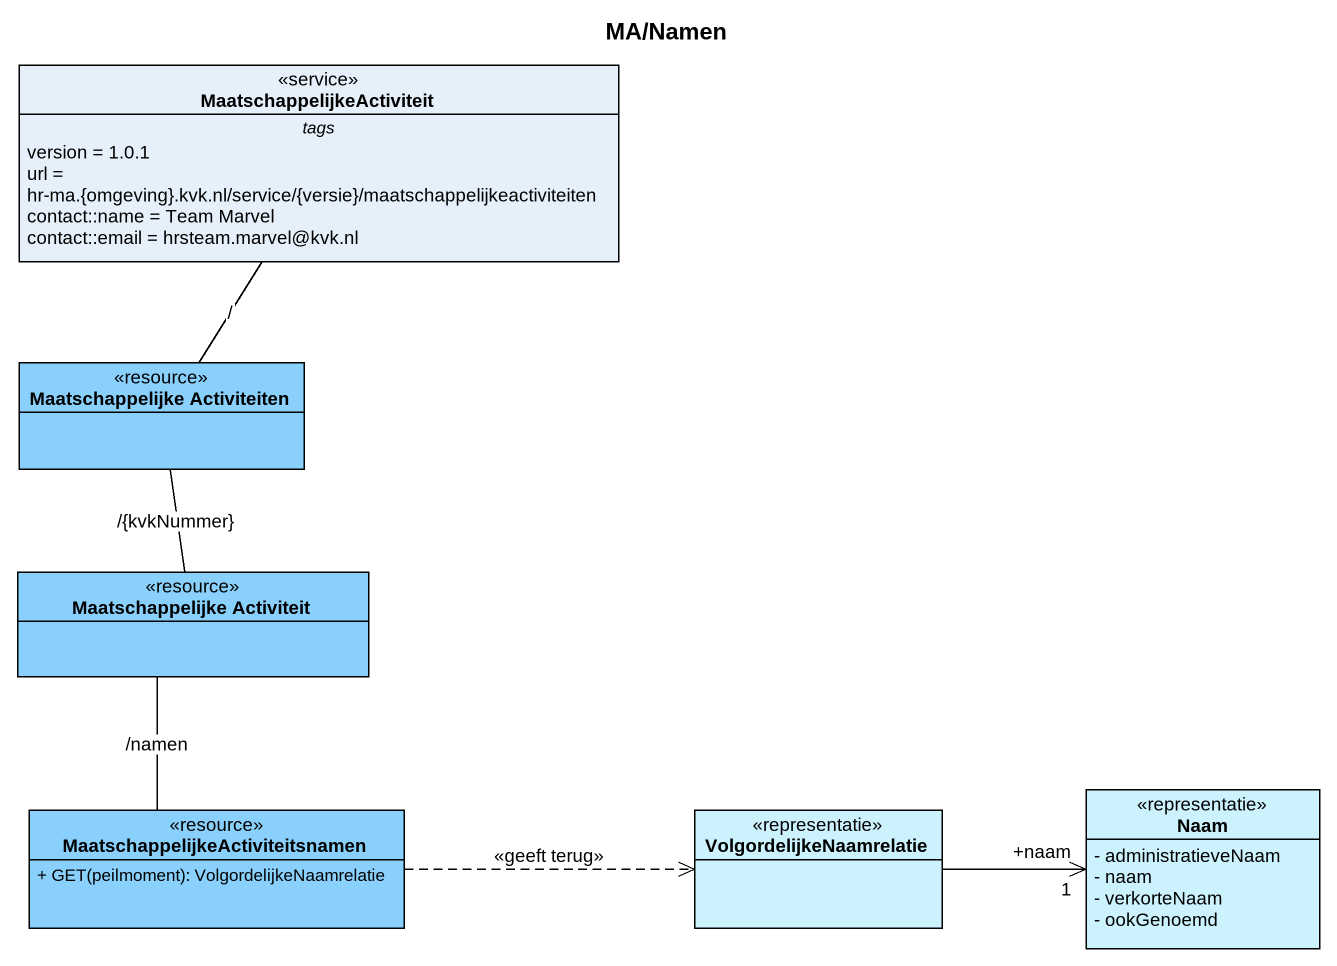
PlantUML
@startuml
title MA/Namen
hide circle
hide empty members
skinparam classAttributeIconSize 0
class MaatschappelijkeActiviteit <<service>> {
  -- tags --
  version = 1.0.1
  url = hr-ma.{omgeving}.kvk.nl/service/{versie}/maatschappelijkeactiviteiten
  contact::name = Team Marvel
  contact::email = hrsteam.marvel@kvk.nl
}
class "Maatschappelijke Activiteiten" as Maatschappelijke <<resource>> #89D1FC
class "Maatschappelijke Activiteit" as Maatschappelijke_Activiteit <<resource>> #89D1FC
class "MaatschappelijkeActiviteitsnamen" as MaatschappelijkeActiviteitsn <<resource>> #89D1FC {
  + GET(peilmoment): VolgordelijkeNaamrelatie
}
class VolgordelijkeNaamrelatie <<representatie>> #CCF2FE
class Naam <<representatie>> #CCF2FE {
  - administratieveNaam
  - naam
  - verkorteNaam
  - ookGenoemd
}
MaatschappelijkeActiviteit -- Maatschappelijke : /
Maatschappelijke -- Maatschappelijke_Activiteit : /{kvkNummer}
Maatschappelijke_Activiteit -- MaatschappelijkeActiviteitsn : /namen
MaatschappelijkeActiviteitsn .right.> VolgordelijkeNaamrelatie : <<geeft terug>>
VolgordelijkeNaamrelatie -right-> "+naam\n1" Naam
@enduml
